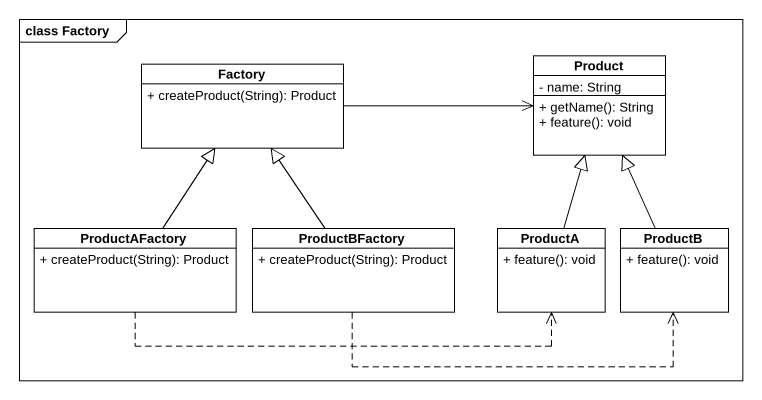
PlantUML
@startuml
mainframe class Factory
hide circle
hide empty members
skinparam classAttributeIconSize 0
class Factory {
  + createProduct(String): Product
}
class Product {
  - name: String
  + getName(): String
  + feature(): void
}
class ProductAFactory {
  + createProduct(String): Product
}
class ProductBFactory {
  + createProduct(String): Product
}
class ProductA {
  + feature(): void
}
class ProductB {
  + feature(): void
}
Factory -right-> Product
ProductAFactory -up-|> Factory
ProductAFactory .right.> ProductA
ProductBFactory -up-|> Factory
ProductBFactory .right.> ProductB
ProductA -up-|> Product
ProductB -up-|> Product
@enduml
